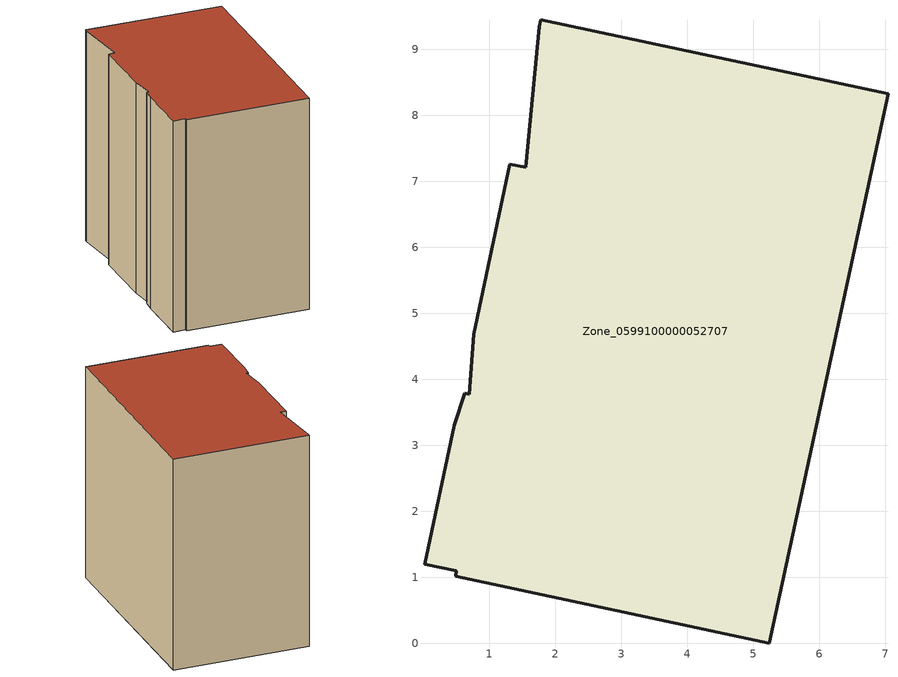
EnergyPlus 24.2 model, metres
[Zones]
Zone_0599100000052707
 floor ground (C_G): 0.02,1.2 0.47,3.31 0.62,3.79 0.69,3.77 0.76,4.69 1.31,7.26 1.55,7.21 1.76,9.34 1.78,9.45 7.04,8.33 5.24,0 0.49,1.01 0.5,1.1 z0
 wall outside (C_F): 5.24,0 7.04,8.33 1.78,9.45 1.76,9.34 1.55,7.21 1.31,7.26 0.76,4.69 0.69,3.77 0.62,3.79 0.47,3.31 0.02,1.2 0.5,1.1 0.49,1.01 5.24,0 z0:8.54
 roof outside (C_R): 0.47,3.31 0.02,1.2 0.5,1.1 0.49,1.01 5.24,0 7.04,8.33 1.78,9.45 1.76,9.34 1.55,7.21 1.31,7.26 0.76,4.69 0.69,3.77 0.62,3.79 z8.54
[BUILDING]
Pand.0599100000052707: North Axis=0; Terrain=City; Loads Convergence Tolerance Value=0.04; Temperature Convergence Tolerance Value=0.4; Solar Distribution=FullExterior; Maximum Number of Warmup Days=25; Minimum Number of Warmup Days=1
[Site:Location]
Rotterdam.The.Hague.AP_ZH_NLD Design_Conditions: Latitude=51.96; Longitude=4.45; Time Zone=1; Elevation=-4.5
[SITE:GROUNDTEMPERATURE:BUILDINGSURFACE]
18, 18, 18, 18, 18, 18, 18, 18, 18, 18, 18, 18
[MATERIAL] Thermal Absorptance=0.9; Solar Absorptance=0.7; Visible Absorptance=0.7
Name | Roughness | Thickness | Conductivity | Density | Specific Heat
G.TC.1975-1991 | MediumSmooth | 0.15 | 0.288461 | 540 | 1210
F.TC.1975-1991 | Rough | 0.3 | 0.230769 | 1920 | 840
R.TC.1975-1991 | MediumRough | 0.2 | 0.153846 | 1500 | 1000
[CONSTRUCTION]
C_G: G.TC.1975-1991
C_F: F.TC.1975-1991
C_R: R.TC.1975-1991
[ZONE]
Zone_0599100000052707: Type=1; Multiplier=1; Ceiling Height=Autocalculate; Volume=Autocalculate; Floor Area=autocalculate; Part of Total Floor Area=Yes
[ZONEINFILTRATION:DESIGNFLOWRATE]
Infil_Zone_0599100000052707: Zone or ZoneList or Space or SpaceList=Zone_0599100000052707; Schedule=AlwaysOn; Design Flow Rate Calculation Method=Flow/Area; Flow Rate per Floor Area=0.003; Constant Term Coefficient=1; Temperature Term Coefficient=0; Velocity Term Coefficient=0; Velocity Squared Term Coefficient=0
[HVACTEMPLATE:ZONE:IDEALLOADSAIRSYSTEM]
Zone_0599100000052707: Maximum Heating Supply Air Temperature=50; Minimum Cooling Supply Air Temperature=13; Maximum Heating Supply Air Humidity Ratio=0.0156; Minimum Cooling Supply Air Humidity Ratio=0.0077; Heating Limit=NoLimit; Cooling Limit=NoLimit; Dehumidification Control Type=ConstantSensibleHeatRatio; Cooling Sensible Heat Ratio=0.7; Dehumidification Setpoint=60; Humidification Control Type=None; Humidification Setpoint=30; Outdoor Air Method=None; Outdoor Air Flow Rate per Person=0.00944; Outdoor Air Flow Rate per Zone Floor Area=0; Outdoor Air Flow Rate per Zone=0; Demand Controlled Ventilation Type=None; Outdoor Air Economizer Type=NoEconomizer; Heat Recovery Type=None; Sensible Heat Recovery Effectiveness=0.7; Latent Heat Recovery Effectiveness=0.65
[ZONECONTROL:THERMOSTAT]
ThermostatControl_Zone_0599100000052707: Zone or ZoneList=Zone_0599100000052707; Control Type Schedule=DualSetpointControlType; Control 1=Thermostat_Zone_0599100000052707; Temperature Difference Between Cutout And Setpoint=0
[THERMOSTATSETPOINT:DUALSETPOINT]
Thermostat_Zone_0599100000052707: Heating Setpoint Temperature Schedule=HeatingSetpoint_Zone_0599100000052707; Cooling Setpoint Temperature Schedule=CoolingSetpoint_Zone_0599100000052707
[SCHEDULE:COMPACT]
HeatingSetpoint_Zone_0599100000052707: Through: 12/31, For: AllDays, Until: 24:00, 21
CoolingSetpoint_Zone_0599100000052707: Through: 12/31, For: AllDays, Until: 24:00, 24
DualSetpointControlType: Through: 12/31, For: AllDays, Until: 24:00, 4
AlwaysOn: Through: 12/31, For: AllDays, Until: 24:00, 1
